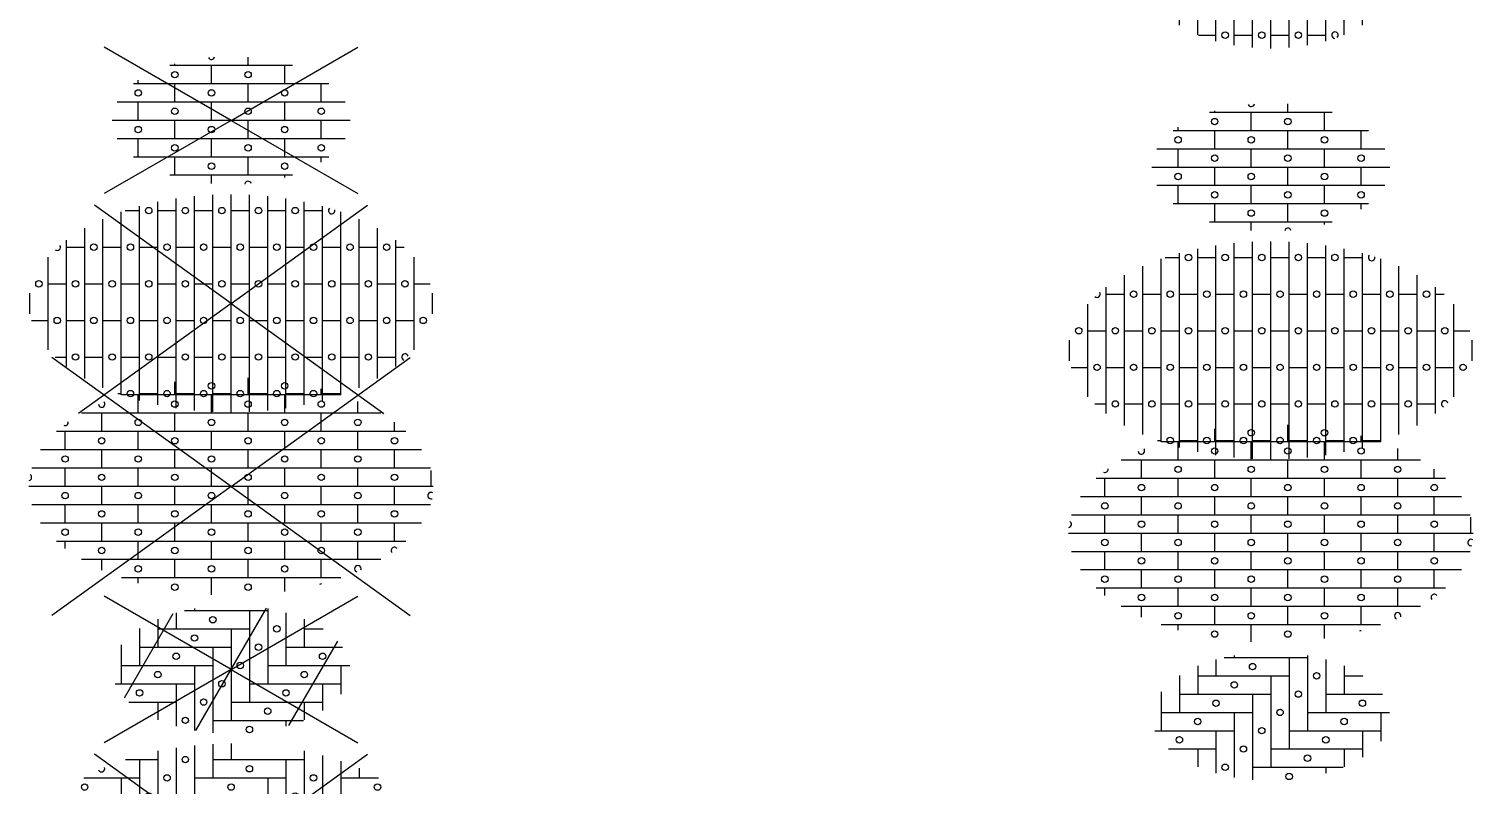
# Model space of a CAD drawing. Header units: metres. Extents: x -1099 to -1052, y 1073 to 2172.
# Drawn here: x -1092.9 to -1053.44, y 1875.43 to 1896.09 of the extents above; entities that cross this region are included whole.
import ezdxf
from ezdxf.enums import TextEntityAlignment as Align

# ---------------------------------------------------------------- set-up
doc = ezdxf.new("R2010")
doc.units = ezdxf.units.M
doc.styles.add('NLCS-ISO', font='NLCS-ISO.ttf')

# ---------------------------------------------------------------- blocks, each defined once
blk = doc.blocks.new('SVH-SBS_WAALFORMAAT_ELLEBOOG_KL-SO')
for p, q in [((-1.274, 1.61), (1, 1.61)), ((-1, 1.665), (-1, 1.61)), ((0.5, 1.61), (0.5, -0.89)), ((1, 1.665), (1, -0.39)), ((-2, 1.379), (-2, 0.61)), ((-1.5, 1.552), (-1.5, 1.11)), ((1.5, 1.552), (1.5, 0.11)), ((2, 1.379), (2, 0.61)), ((-2.5, 1.118), (-2.5, 0.11)), ((-2, 1.11), (0.5, 1.11)), ((0, 1.11), (0, -1.39)), ((2, 1.11), (2.513, 1.11)), ((2.5, 1.118), (2.5, 1.11)), ((-3, 0.673), (-3, -0.39)), ((-2.5, 0.61), (0, 0.61)), ((-0.5, 0.61), (-0.5, -1.729)), ((1.5, 0.61), (3.046, 0.61)), ((-3, 0.11), (-0.5, 0.11)), ((-1, 0.11), (-1, -1.665)), ((1, 0.11), (3.244, 0.11)), ((3, 0.11), (3, -0.673)), ((-3.168, -0.39), (-1, -0.39)), ((-1.5, -0.39), (-1.5, -1.552)), ((0.5, -0.39), (3, -0.39)), ((2.5, -0.39), (2.5, -1.118)), ((-2.798, -0.89), (-1.5, -0.89)), ((-2, -0.89), (-2, -1.379)), ((0, -0.89), (2.5, -0.89)), ((2, -0.89), (2, -1.379)), ((-0.5, -1.39), (1.974, -1.39)), ((1.5, -1.39), (1.5, -1.552))]:
    blk.add_line(p, q)
for centre in [(-0.5, 1.36), (1.25, 1.11), (-1, 0.86), (-1.5, 0.36), (0.75, 0.61), (2.5, 0.36), (0.25, 0.11), (-2, -0.14), (-0.25, -0.39), (2, -0.14), (-2.5, -0.64), (1.5, -0.64), (-0.75, -0.89), (1, -1.14), (-1.25, -1.39), (0.5, -1.64)]:
    blk.add_circle(centre, 0.0881)
at = {"style": 'NLCS-ISO'}
blk.add_attdef('FORMAAT', text='', height=1.8, dxfattribs=at).set_placement((-4.25, 0), align=Align.MIDDLE_RIGHT)
blk.add_attdef('KLEUR', text='', height=1.8, dxfattribs=at).set_placement((4.25, 0), align=Align.MIDDLE_LEFT)
at = {"style": 'NLCS-ISO', "flags": 1}
blk.add_attdef('FUNCTIE', text='', height=1.8, dxfattribs=at).set_placement((0, -2.75), align=Align.TOP_CENTER)
blk = doc.blocks.new('SVH-SBS_WAALFORMAAT_HALFST-SO')
for p, q in [((-1.536, 2.5), (-1.536, 2.858)), ((0.464, 2.5), (0.464, 2.964)), ((2.995, 2.5), (-2.995, 2.5)), ((-2.536, 2), (-2.536, 2.5)), ((-0.536, 2), (-0.536, 2.5)), ((1.464, 2), (1.464, 2.5)), ((2.464, 2.5), (2.464, 2.663)), ((4.09, 2), (-4.09, 2)), ((-3.536, 1.5), (-3.536, 2)), ((-1.536, 1.5), (-1.536, 2)), ((0.464, 1.5), (0.464, 2)), ((2.464, 1.5), (2.464, 2)), ((3.464, 2), (3.464, 2.317)), ((4.464, 1.5), (4.464, 1.753)), ((4.771, 1.5), (-4.771, 1.5)), ((-4.536, 1), (-4.536, 1.5)), ((-2.536, 1), (-2.536, 1.5)), ((-0.536, 1), (-0.536, 1.5)), ((1.464, 1), (1.464, 1.5)), ((3.464, 1), (3.464, 1.5)), ((5.204, 1), (-5.204, 1)), ((-3.536, 0.5), (-3.536, 1)), ((-1.536, 0.5), (-1.536, 1)), ((0.464, 0.5), (0.464, 1)), ((2.464, 0.5), (2.464, 1)), ((4.464, 0.5), (4.464, 1)), ((5.446, 0.5), (-5.446, 0.5)), ((-4.536, 0), (-4.536, 0.5)), ((-2.536, 0), (-2.536, 0.5)), ((-0.536, 0), (-0.536, 0.5)), ((1.464, 0), (1.464, 0.5)), ((3.464, 0), (3.464, 0.5)), ((5.464, 0), (5.464, 0.439)), ((5.525, 0), (-5.525, 0)), ((-3.536, -0.5), (-3.536, 0)), ((-1.536, -0.5), (-1.536, 0)), ((0.464, -0.5), (0.464, 0)), ((2.464, -0.5), (2.464, 0)), ((4.464, -0.5), (4.464, 0)), ((5.446, -0.5), (-5.446, -0.5)), ((-4.536, -1), (-4.536, -0.5)), ((-2.536, -1), (-2.536, -0.5)), ((-0.536, -1), (-0.536, -0.5)), ((1.464, -1), (1.464, -0.5)), ((3.464, -1), (3.464, -0.5)), ((5.204, -1), (-5.204, -1)), ((-3.536, -1.5), (-3.536, -1)), ((-1.536, -1.5), (-1.536, -1)), ((0.464, -1.5), (0.464, -1)), ((2.464, -1.5), (2.464, -1)), ((4.464, -1.5), (4.464, -1)), ((4.771, -1.5), (-4.771, -1.5)), ((-4.536, -1.699), (-4.536, -1.5)), ((-2.536, -2), (-2.536, -1.5)), ((-0.536, -2), (-0.536, -1.5)), ((1.464, -2), (1.464, -1.5)), ((3.464, -2), (3.464, -1.5)), ((4.09, -2), (-4.09, -2)), ((-3.536, -2.286), (-3.536, -2)), ((-1.536, -2.5), (-1.536, -2)), ((0.464, -2.5), (0.464, -2)), ((2.464, -2.5), (2.464, -2)), ((2.995, -2.5), (-2.995, -2.5)), ((-2.536, -2.643), (-2.536, -2.5)), ((-0.536, -2.961), (-0.536, -2.5)), ((1.464, -2.869), (1.464, -2.5))]:
    blk.add_line(p, q)
for centre in [(-0.536, 2.75), (1.464, 2.75), (-1.536, 2.25), (0.464, 2.25), (2.464, 2.25), (-2.536, 1.75), (-0.536, 1.75), (1.464, 1.75), (3.464, 1.75), (-3.536, 1.25), (-1.536, 1.25), (0.464, 1.25), (2.464, 1.25), (4.464, 1.25), (-4.536, 0.75), (-2.536, 0.75), (-0.536, 0.75), (1.464, 0.75), (3.464, 0.75), (-3.536, 0.25), (-1.536, 0.25), (0.464, 0.25), (2.464, 0.25), (4.464, 0.25), (-4.536, -0.25), (-2.536, -0.25), (-0.536, -0.25), (1.464, -0.25), (3.464, -0.25), (-3.536, -0.75), (-1.536, -0.75), (0.464, -0.75), (2.464, -0.75), (4.464, -0.75), (-4.536, -1.25), (-2.536, -1.25), (-0.536, -1.25), (1.464, -1.25), (3.464, -1.25), (-3.536, -1.75), (-1.536, -1.75), (0.464, -1.75), (2.464, -1.75), (-2.536, -2.25), (-0.536, -2.25), (1.464, -2.25), (-1.536, -2.75), (0.464, -2.75)]:
    blk.add_circle(centre, 0.0881)
for centre, start, end in [((-3.536, 2.25), 182.7309, 45.8574), ((-4.536, 1.75), 245.251, 9.3354), ((-5.536, 0.25), 282.4071, 60.1248), ((5.464, -0.25), 54.9153, 286.8447), ((4.464, -1.75), 35.7324, 217.2257), ((3.464, -2.25), 339.4154, 247.953), ((2.464, -2.75), 88.2347, 121.4956)]:
    blk.add_arc(centre, 0.0881, start, end)
at = {"style": 'NLCS-ISO'}
blk.add_attdef('FORMAAT', text='', height=1.8, dxfattribs=at).set_placement((-6.525, 0), align=Align.MIDDLE_RIGHT)
blk.add_attdef('KLEUR', text='', height=1.8, dxfattribs=at).set_placement((6.525, 0), align=Align.MIDDLE_LEFT)
at = {"style": 'NLCS-ISO', "flags": 1}
blk.add_attdef('FUNCTIE', text='', height=1.8, dxfattribs=at).set_placement((0, -3.975), align=Align.TOP_CENTER)
blk = doc.blocks.new('SVH-SBS_WAALFORMAAT_HALFST_01-SO')
for p, q in [((-2, -2.773), (-2, 2.773)), ((-1.5, -2.863), (-1.5, 2.863)), ((-1, -2.926), (-1, 2.926)), ((-0.5, -2.963), (-0.5, 2.963)), ((0, -2.975), (0, 2.975)), ((0.5, -2.963), (0.5, 2.963)), ((1, -2.926), (1, 2.926)), ((1.5, -2.863), (1.5, 2.863)), ((2, -2.773), (2, 2.773)), ((-3, -2.498), (-3, 2.498)), ((-2.89, 2.536), (-2.5, 2.536)), ((-2.5, -2.653), (-2.5, 2.653)), ((-2, 2.536), (-1.5, 2.536)), ((-1, 2.536), (-0.5, 2.536)), ((0, 2.536), (0.5, 2.536)), ((1, 2.536), (1.5, 2.536)), ((2, 2.536), (2.5, 2.536)), ((2.5, -2.653), (2.5, 2.653)), ((3, -2.498), (3, 2.498)), ((-4, -2.052), (-4, 2.052)), ((-3.5, -2.302), (-3.5, 2.302)), ((3.5, -2.302), (3.5, 2.302)), ((4, -2.052), (4, 2.052)), ((-4.5, -1.726), (-4.5, 1.726)), ((4.5, -1.726), (4.5, 1.726)), ((-5, -1.266), (-5, 1.266)), ((-4.5, 1.536), (-4, 1.536)), ((-3.5, 1.536), (-3, 1.536)), ((-2.5, 1.536), (-2, 1.536)), ((-1.5, 1.536), (-1, 1.536)), ((-0.5, 1.536), (0, 1.536)), ((0.5, 1.536), (1, 1.536)), ((1.5, 1.536), (2, 1.536)), ((2.5, 1.536), (3, 1.536)), ((3.5, 1.536), (4, 1.536)), ((4.5, 1.536), (4.732, 1.536)), ((5, -1.266), (5, 1.266)), ((-5, 0.536), (-4.5, 0.536)), ((-4, 0.536), (-3.5, 0.536)), ((-3, 0.536), (-2.5, 0.536)), ((-2, 0.536), (-1.5, 0.536)), ((-1, 0.536), (-0.5, 0.536)), ((0, 0.536), (0.5, 0.536)), ((1, 0.536), (1.5, 0.536)), ((2, 0.536), (2.5, 0.536)), ((3, 0.536), (3.5, 0.536)), ((4, 0.536), (4.5, 0.536)), ((5, 0.536), (5.435, 0.536)), ((-5.5, -0.283), (-5.5, 0.283)), ((5.5, -0.283), (5.5, 0.283)), ((-5.457, -0.464), (-5, -0.464)), ((-4.5, -0.464), (-4, -0.464)), ((-3.5, -0.464), (-3, -0.464)), ((-2.5, -0.464), (-2, -0.464)), ((-1.5, -0.464), (-1, -0.464)), ((-0.5, -0.464), (0, -0.464)), ((0.5, -0.464), (1, -0.464)), ((1.5, -0.464), (2, -0.464)), ((2.5, -0.464), (3, -0.464)), ((3.5, -0.464), (4, -0.464)), ((4.5, -0.464), (5, -0.464)), ((-4.809, -1.464), (-4.5, -1.464)), ((-4, -1.464), (-3.5, -1.464)), ((-3, -1.464), (-2.5, -1.464)), ((-2, -1.464), (-1.5, -1.464)), ((-1, -1.464), (-0.5, -1.464)), ((0, -1.464), (0.5, -1.464)), ((1, -1.464), (1.5, -1.464)), ((2, -1.464), (2.5, -1.464)), ((3, -1.464), (3.5, -1.464)), ((4, -1.464), (4.5, -1.464)), ((-3.095, -2.464), (-3, -2.464)), ((-2.5, -2.464), (-2, -2.464)), ((-1.5, -2.464), (-1, -2.464)), ((-0.5, -2.464), (0, -2.464)), ((0.5, -2.464), (1, -2.464)), ((1.5, -2.464), (2, -2.464)), ((2.5, -2.464), (3, -2.464))]:
    blk.add_line(p, q)
for centre in [(-2.25, 2.536), (-1.25, 2.536), (-0.25, 2.536), (0.75, 2.536), (1.75, 2.536), (-3.75, 1.536), (-2.75, 1.536), (-1.75, 1.536), (-0.75, 1.536), (0.25, 1.536), (1.25, 1.536), (2.25, 1.536), (3.25, 1.536), (4.25, 1.536), (-5.25, 0.536), (-4.25, 0.536), (-3.25, 0.536), (-2.25, 0.536), (-1.25, 0.536), (-0.25, 0.536), (0.75, 0.536), (1.75, 0.536), (2.75, 0.536), (3.75, 0.536), (4.75, 0.536), (-4.75, -0.464), (-3.75, -0.464), (-2.75, -0.464), (-1.75, -0.464), (-0.75, -0.464), (0.25, -0.464), (1.25, -0.464), (2.25, -0.464), (3.25, -0.464), (4.25, -0.464), (5.25, -0.464), (-4.25, -1.464), (-3.25, -1.464), (-2.25, -1.464), (-1.25, -1.464), (-0.25, -1.464), (0.75, -1.464), (1.75, -1.464), (2.75, -1.464), (3.75, -1.464), (-2.75, -2.464), (-1.75, -2.464), (-0.75, -2.464), (0.25, -2.464), (1.25, -2.464), (2.25, -2.464)]:
    blk.add_circle(centre, 0.0881)
for centre, start, end in [((2.75, 2.536), 133.9983, 11.4564), ((-4.75, 1.536), 230.5245, 33.5088), ((4.75, -1.464), 16.1232, 249.5603)]:
    blk.add_arc(centre, 0.0881, start, end)
at = {"style": 'NLCS-ISO'}
blk.add_attdef('FORMAAT', text='', height=1.8, dxfattribs=at).set_placement((-6.525, 0), align=Align.MIDDLE_RIGHT)
blk.add_attdef('KLEUR', text='', height=1.8, dxfattribs=at).set_placement((6.525, 0), align=Align.MIDDLE_LEFT)
at = {"style": 'NLCS-ISO', "flags": 1}
blk.add_attdef('FUNCTIE', text='', height=1.8, dxfattribs=at).set_placement((0, -3.975), align=Align.TOP_CENTER)
blk = doc.blocks.new('SVH-SBS_WAALFORMAAT_HALFST_KL-SO')
for p, q in [((0.464, 1.5), (0.464, 1.732)), ((1.674, 1.5), (-1.674, 1.5)), ((-1.536, 1.5), (-1.536, 1.542)), ((-0.536, 1), (-0.536, 1.5)), ((1.464, 1), (1.464, 1.5)), ((2.667, 1), (-2.667, 1)), ((-2.536, 1), (-2.536, 1.095)), ((-1.536, 0.5), (-1.536, 1)), ((0.464, 0.5), (0.464, 1)), ((2.464, 0.5), (2.464, 1)), ((3.115, 0.5), (-3.115, 0.5)), ((-2.536, 0), (-2.536, 0.5)), ((-0.536, 0), (-0.536, 0.5)), ((1.464, 0), (1.464, 0.5)), ((3.25, 0), (-3.25, 0)), ((-1.536, -0.5), (-1.536, 0)), ((0.464, -0.5), (0.464, 0)), ((2.464, -0.5), (2.464, 0)), ((3.115, -0.5), (-3.115, -0.5)), ((-2.536, -1), (-2.536, -0.5)), ((-0.536, -1), (-0.536, -0.5)), ((1.464, -1), (1.464, -0.5)), ((2.667, -1), (-2.667, -1)), ((-1.536, -1.5), (-1.536, -1)), ((0.464, -1.5), (0.464, -1)), ((2.464, -1.141), (2.464, -1)), ((1.674, -1.5), (-1.674, -1.5)), ((-0.536, -1.726), (-0.536, -1.5)), ((1.464, -1.562), (1.464, -1.5))]:
    blk.add_line(p, q)
for centre in [(-1.536, 1.25), (0.464, 1.25), (-2.536, 0.75), (-0.536, 0.75), (1.464, 0.75), (-1.536, 0.25), (0.464, 0.25), (2.464, 0.25), (-2.536, -0.25), (-0.536, -0.25), (1.464, -0.25), (-1.536, -0.75), (0.464, -0.75), (2.464, -0.75), (-0.536, -1.25), (1.464, -1.25)]:
    blk.add_circle(centre, 0.0881)
for centre, start, end in [((-0.536, 1.75), 201.2196, 349.022), ((0.464, -1.75), 16.5757, 172.2912)]:
    blk.add_arc(centre, 0.0881, start, end)
at = {"style": 'NLCS-ISO'}
blk.add_attdef('FORMAAT', text='', height=1.8, dxfattribs=at).set_placement((-4.25, 0), align=Align.MIDDLE_RIGHT)
blk.add_attdef('KLEUR', text='', height=1.8, dxfattribs=at).set_placement((4.25, 0), align=Align.MIDDLE_LEFT)
at = {"style": 'NLCS-ISO', "flags": 1}
blk.add_attdef('FUNCTIE', text='', height=1.8, dxfattribs=at).set_placement((0, -2.75), align=Align.TOP_CENTER)
blk = doc.blocks.new('SVH-SBS_WAALFORMAAT_HALFST_KL_01-SO')
for p, q in [((-1.274, 1.61), (-1, 1.61)), ((-1, -1.665), (-1, 1.665)), ((-0.5, -1.729), (-0.5, 1.729)), ((-0.5, 1.61), (0, 1.61)), ((0, -1.75), (0, 1.75)), ((0.5, -1.729), (0.5, 1.729)), ((0.5, 1.61), (1, 1.61)), ((1, -1.665), (1, 1.665)), ((-2, -1.379), (-2, 1.379)), ((-1.5, -1.552), (-1.5, 1.552)), ((1.5, -1.552), (1.5, 1.552)), ((2, -1.379), (2, 1.379)), ((-2.5, -1.118), (-2.5, 1.118)), ((2.5, -1.118), (2.5, 1.118)), ((-3, -0.673), (-3, 0.673)), ((-3, 0.61), (-2.5, 0.61)), ((-2, 0.61), (-1.5, 0.61)), ((-1, 0.61), (-0.5, 0.61)), ((0, 0.61), (0.5, 0.61)), ((1, 0.61), (1.5, 0.61)), ((2, 0.61), (2.5, 0.61)), ((3, -0.673), (3, 0.673)), ((3, 0.61), (3.046, 0.61)), ((-3.168, -0.39), (-3, -0.39)), ((-2.5, -0.39), (-2, -0.39)), ((-1.5, -0.39), (-1, -0.39)), ((-0.5, -0.39), (0, -0.39)), ((0.5, -0.39), (1, -0.39)), ((1.5, -0.39), (2, -0.39)), ((2.5, -0.39), (3, -0.39)), ((-1.974, -1.39), (-1.5, -1.39)), ((-1, -1.39), (-0.5, -1.39)), ((0, -1.39), (0.5, -1.39)), ((1, -1.39), (1.5, -1.39))]:
    blk.add_line(p, q)
for centre in [(-0.75, 1.61), (0.25, 1.61), (-2.25, 0.61), (-1.25, 0.61), (-0.25, 0.61), (0.75, 0.61), (1.75, 0.61), (2.75, 0.61), (-2.75, -0.39), (-1.75, -0.39), (-0.75, -0.39), (0.25, -0.39), (1.25, -0.39), (2.25, -0.39), (-1.25, -1.39), (-0.25, -1.39), (0.75, -1.39)]:
    blk.add_circle(centre, 0.0881)
for centre, start, end in [((1.25, 1.61), 164.3767, 350.2977), ((1.75, -1.39), 314.6023, 264.1323)]:
    blk.add_arc(centre, 0.0881, start, end)
at = {"style": 'NLCS-ISO'}
blk.add_attdef('FORMAAT', text='', height=1.8, dxfattribs=at).set_placement((-4.25, 0), align=Align.MIDDLE_RIGHT)
blk.add_attdef('KLEUR', text='', height=1.8, dxfattribs=at).set_placement((4.25, 0), align=Align.MIDDLE_LEFT)
at = {"style": 'NLCS-ISO', "flags": 1}
blk.add_attdef('FUNCTIE', text='', height=1.8, dxfattribs=at).set_placement((0, -2.75), align=Align.TOP_CENTER)
blk = doc.blocks.new('V-SVH-SBS_WAALFORMAAT_ELLEBOOG-SO')
for p, q in [((-2, 2.773), (-2, 0.538)), ((-1.5, 2.863), (-1.5, 1.038)), ((-1, 2.926), (-1, 1.538)), ((-0.5, 2.963), (-0.5, 2.038)), ((0, 2.975), (0, 2.538)), ((2, 2.773), (2, 0.538)), ((0, 0), (-3.728, 2.684)), ((-2.881, 2.538), (-2, 2.538)), ((-2.5, 2.538), (-2.5, 0.038)), ((-0.5, 2.538), (2, 2.538)), ((0, 0), (3.728, 2.684)), ((1.5, 2.538), (1.5, 0.038)), ((2.5, 2.653), (2.5, 1.038)), ((3, 2.498), (3, 1.538)), ((-4.024, 2.038), (-2.5, 2.038)), ((-3, 2.038), (-3, -0.462)), ((-1, 2.038), (1.5, 2.038)), ((1, 2.038), (1, -0.462)), ((3, 2.038), (4.024, 2.038)), ((3.5, 2.302), (3.5, 2.038)), ((-4.729, 1.538), (-3, 1.538)), ((-3.5, 1.538), (-3.5, -0.962)), ((-1.5, 1.538), (1, 1.538)), ((0.5, 1.538), (0.5, -0.962)), ((2.5, 1.538), (4.729, 1.538)), ((4.5, 1.538), (4.5, -0.962)), ((5, 1.266), (5, -0.462)), ((-5.177, 1.038), (-3.5, 1.038)), ((-4, 1.038), (-4, -1.462)), ((-2, 1.038), (0.5, 1.038)), ((0, 1.038), (0, -1.462)), ((2, 1.038), (4.5, 1.038)), ((4, 1.038), (4, -1.462)), ((-5.434, 0.538), (-4, 0.538)), ((-4.5, 0.538), (-4.5, -1.726)), ((-2.5, 0.538), (0, 0.538)), ((-0.5, 0.538), (-0.5, -1.962)), ((1.5, 0.538), (4, 0.538)), ((3.5, 0.538), (3.5, -1.962)), ((-5.525, 0.038), (-4.5, 0.038)), ((-5, 0.038), (-5, -1.266)), ((0, 0), (-4.172, -3.003)), ((-3, 0.038), (-0.5, 0.038)), ((-1, 0.038), (-1, -2.462)), ((1, 0.038), (3.5, 0.038)), ((3, 0.038), (3, -2.462)), ((5, 0.038), (5.525, 0.038)), ((5.5, 0.283), (5.5, 0.038)), ((0, 0), (4.172, -3.003)), ((-5.458, -0.462), (-5, -0.462)), ((-3.5, -0.462), (-1, -0.462)), ((-1.5, -0.462), (-1.5, -2.863)), ((0.5, -0.462), (3, -0.462)), ((2.5, -0.462), (2.5, -2.653)), ((4.5, -0.462), (5.458, -0.462)), ((-4, -0.962), (-1.5, -0.962)), ((-2, -0.962), (-2, -2.773)), ((0, -0.962), (2.5, -0.962)), ((2, -0.962), (2, -2.773)), ((4, -0.962), (5.228, -0.962)), ((-4.5, -1.462), (-2, -1.462)), ((-2.5, -1.462), (-2.5, -2.653)), ((-0.5, -1.462), (2, -1.462)), ((1.5, -1.462), (1.5, -2.863)), ((3.5, -1.462), (4.812, -1.462)), ((-4.154, -1.962), (-2.5, -1.962)), ((-3, -1.962), (-3, -2.498)), ((-1, -1.962), (1.5, -1.962)), ((1, -1.962), (1, -2.926)), ((3, -1.962), (4.154, -1.962)), ((-3.103, -2.462), (-3, -2.462)), ((-1.5, -2.462), (1, -2.462)), ((0.5, -2.462), (0.5, -2.963)), ((2.5, -2.462), (3.103, -2.462)), ((-0.525, -2.962), (0.5, -2.962)), ((0, -2.962), (0, -2.975))]:
    blk.add_line(p, q)
for centre in [(-1.25, 2.538), (0.5, 2.288), (-1.75, 2.038), (2.25, 2.038), (-4, 1.788), (-2.25, 1.538), (0, 1.788), (1.75, 1.538), (4, 1.788), (-4.5, 1.288), (-0.5, 1.288), (3.5, 1.288), (-5, 0.788), (-2.75, 1.038), (-1, 0.788), (1.25, 1.038), (3, 0.788), (-3.25, 0.538), (0.75, 0.538), (4.75, 0.538), (-3.75, 0.038), (-1.5, 0.288), (0.25, 0.038), (2.5, 0.288), (4.25, 0.038), (-4.25, -0.462), (-2, -0.212), (-0.25, -0.462), (2, -0.212), (3.75, -0.462), (-2.5, -0.712), (1.5, -0.712), (-4.75, -0.962), (-3, -1.212), (-0.75, -0.962), (1, -1.212), (3.25, -0.962), (-1.25, -1.462), (2.75, -1.462), (-3.5, -1.712), (-1.75, -1.962), (0.5, -1.712), (2.25, -1.962), (0, -2.212), (-2.25, -2.462), (-0.5, -2.712), (1.75, -2.462)]:
    blk.add_circle(centre, 0.0881)
for centre, start, end in [((-3.541, 2.288), 207.4927, 20.897), ((-5.5, 0.288), 261.9425, 77.5818)]:
    blk.add_arc(centre, 0.0881, start, end)
at = {"style": 'NLCS-ISO'}
blk.add_attdef('FORMAAT', text='', height=1.8, dxfattribs=at).set_placement((-6.525, 0), align=Align.MIDDLE_RIGHT)
blk.add_attdef('KLEUR', text='', height=1.8, dxfattribs=at).set_placement((6.525, 0), align=Align.MIDDLE_LEFT)
at = {"style": 'NLCS-ISO', "flags": 1}
blk.add_attdef('FUNCTIE', text='', height=1.8, dxfattribs=at).set_placement((0, -3.975), align=Align.TOP_CENTER)
blk = doc.blocks.new('V-SVH-SBS_WAALFORMAAT_ELLEBOOG_KL-SO')
for p, q in [((0, 0), (-3.464, 2)), ((0, 0), (3.464, 2)), ((-1.274, 1.61), (1, 1.61)), ((-1, 1.665), (-1, 1.61)), ((-0.965, -1.671), (0.965, 1.671)), ((0.5, 1.61), (0.5, -0.89)), ((1, 1.665), (1, -0.39)), ((-2.912, -0.777), (-1.581, 1.529)), ((-2, 1.379), (-2, 0.61)), ((-1.5, 1.552), (-1.5, 1.11)), ((1.5, 1.552), (1.5, 0.11)), ((2, 1.379), (2, 0.61)), ((-2.5, 1.118), (-2.5, 0.11)), ((-2, 1.11), (0.5, 1.11)), ((0, 1.11), (0, -1.39)), ((2, 1.11), (2.513, 1.11)), ((2.5, 1.118), (2.5, 1.11)), ((-3, 0.673), (-3, -0.39)), ((-2.5, 0.61), (0, 0.61)), ((-0.5, 0.61), (-0.5, -1.729)), ((1.5, 0.61), (3.046, 0.61)), ((1.581, -1.529), (2.912, 0.777)), ((0, 0), (-3.464, -2)), ((-3, 0.11), (-0.5, 0.11)), ((-1, 0.11), (-1, -1.665)), ((0, 0), (3.464, -2)), ((1, 0.11), (3.244, 0.11)), ((3, 0.11), (3, -0.673)), ((-3.168, -0.39), (-1, -0.39)), ((-1.5, -0.39), (-1.5, -1.552)), ((0.5, -0.39), (3, -0.39)), ((2.5, -0.39), (2.5, -1.118)), ((-2.798, -0.89), (-1.5, -0.89)), ((-2, -0.89), (-2, -1.379)), ((0, -0.89), (2.5, -0.89)), ((2, -0.89), (2, -1.379)), ((-0.5, -1.39), (1.974, -1.39)), ((1.5, -1.39), (1.5, -1.552))]:
    blk.add_line(p, q)
for centre in [(-0.5, 1.36), (1.25, 1.11), (-1, 0.86), (-1.5, 0.36), (0.75, 0.61), (2.5, 0.36), (0.25, 0.11), (-2, -0.14), (-0.25, -0.39), (2, -0.14), (-2.5, -0.64), (1.5, -0.64), (-0.75, -0.89), (1, -1.14), (-1.25, -1.39), (0.5, -1.64)]:
    blk.add_circle(centre, 0.0881)
at = {"style": 'NLCS-ISO'}
blk.add_attdef('FORMAAT', text='', height=1.8, dxfattribs=at).set_placement((-4.25, 0), align=Align.MIDDLE_RIGHT)
blk.add_attdef('KLEUR', text='', height=1.8, dxfattribs=at).set_placement((4.25, 0), align=Align.MIDDLE_LEFT)
at = {"style": 'NLCS-ISO', "flags": 1}
blk.add_attdef('FUNCTIE', text='', height=1.8, dxfattribs=at).set_placement((0, -2.75), align=Align.TOP_CENTER)
blk = doc.blocks.new('V-SVH-SBS_WAALFORMAAT_HALFST-SO')
for p, q in [((0, 0), (-4.895, 3.524)), ((0, 0), (4.895, 3.524)), ((-1.536, 2.5), (-1.536, 2.858)), ((0.464, 2.5), (0.464, 2.964)), ((2.995, 2.5), (-2.995, 2.5)), ((-2.536, 2), (-2.536, 2.5)), ((-0.536, 2), (-0.536, 2.5)), ((1.464, 2), (1.464, 2.5)), ((2.464, 2.5), (2.464, 2.663)), ((4.09, 2), (-4.09, 2)), ((-3.536, 1.5), (-3.536, 2)), ((-1.536, 1.5), (-1.536, 2)), ((0.464, 1.5), (0.464, 2)), ((2.464, 1.5), (2.464, 2)), ((3.464, 2), (3.464, 2.317)), ((4.464, 1.5), (4.464, 1.753)), ((4.771, 1.5), (-4.771, 1.5)), ((-4.536, 1), (-4.536, 1.5)), ((-2.536, 1), (-2.536, 1.5)), ((-0.536, 1), (-0.536, 1.5)), ((1.464, 1), (1.464, 1.5)), ((3.464, 1), (3.464, 1.5)), ((5.204, 1), (-5.204, 1)), ((-3.536, 0.5), (-3.536, 1)), ((-1.536, 0.5), (-1.536, 1)), ((0.464, 0.5), (0.464, 1)), ((2.464, 0.5), (2.464, 1)), ((4.464, 0.5), (4.464, 1)), ((5.446, 0.5), (-5.446, 0.5)), ((-4.536, 0), (-4.536, 0.5)), ((-2.536, 0), (-2.536, 0.5)), ((-0.536, 0), (-0.536, 0.5)), ((1.464, 0), (1.464, 0.5)), ((3.464, 0), (3.464, 0.5)), ((5.464, 0), (5.464, 0.439)), ((5.525, 0), (-5.525, 0)), ((0, 0), (-4.895, -3.524)), ((-3.536, -0.5), (-3.536, 0)), ((-1.536, -0.5), (-1.536, 0)), ((0, 0), (4.895, -3.524)), ((0.464, -0.5), (0.464, 0)), ((2.464, -0.5), (2.464, 0)), ((4.464, -0.5), (4.464, 0)), ((5.446, -0.5), (-5.446, -0.5)), ((-4.536, -1), (-4.536, -0.5)), ((-2.536, -1), (-2.536, -0.5)), ((-0.536, -1), (-0.536, -0.5)), ((1.464, -1), (1.464, -0.5)), ((3.464, -1), (3.464, -0.5)), ((5.204, -1), (-5.204, -1)), ((-3.536, -1.5), (-3.536, -1)), ((-1.536, -1.5), (-1.536, -1)), ((0.464, -1.5), (0.464, -1)), ((2.464, -1.5), (2.464, -1)), ((4.464, -1.5), (4.464, -1)), ((4.771, -1.5), (-4.771, -1.5)), ((-4.536, -1.699), (-4.536, -1.5)), ((-2.536, -2), (-2.536, -1.5)), ((-0.536, -2), (-0.536, -1.5)), ((1.464, -2), (1.464, -1.5)), ((3.464, -2), (3.464, -1.5)), ((4.09, -2), (-4.09, -2)), ((-3.536, -2.286), (-3.536, -2)), ((-1.536, -2.5), (-1.536, -2)), ((0.464, -2.5), (0.464, -2)), ((2.464, -2.5), (2.464, -2)), ((2.995, -2.5), (-2.995, -2.5)), ((-2.536, -2.643), (-2.536, -2.5)), ((-0.536, -2.961), (-0.536, -2.5)), ((1.464, -2.869), (1.464, -2.5))]:
    blk.add_line(p, q)
for centre in [(-0.536, 2.75), (1.464, 2.75), (-1.536, 2.25), (0.464, 2.25), (2.464, 2.25), (-2.536, 1.75), (-0.536, 1.75), (1.464, 1.75), (3.464, 1.75), (-3.536, 1.25), (-1.536, 1.25), (0.464, 1.25), (2.464, 1.25), (4.464, 1.25), (-4.536, 0.75), (-2.536, 0.75), (-0.536, 0.75), (1.464, 0.75), (3.464, 0.75), (-3.536, 0.25), (-1.536, 0.25), (0.464, 0.25), (2.464, 0.25), (4.464, 0.25), (-4.536, -0.25), (-2.536, -0.25), (-0.536, -0.25), (1.464, -0.25), (3.464, -0.25), (-3.536, -0.75), (-1.536, -0.75), (0.464, -0.75), (2.464, -0.75), (4.464, -0.75), (-4.536, -1.25), (-2.536, -1.25), (-0.536, -1.25), (1.464, -1.25), (3.464, -1.25), (-3.536, -1.75), (-1.536, -1.75), (0.464, -1.75), (2.464, -1.75), (-2.536, -2.25), (-0.536, -2.25), (1.464, -2.25), (-1.536, -2.75), (0.464, -2.75)]:
    blk.add_circle(centre, 0.0881)
for centre, start, end in [((-3.536, 2.25), 182.7309, 45.8574), ((-4.536, 1.75), 245.251, 9.3354), ((-5.536, 0.25), 282.4071, 60.1248), ((5.464, -0.25), 54.9153, 286.8447), ((4.464, -1.75), 35.7324, 217.2257), ((3.464, -2.25), 339.4154, 247.953), ((2.464, -2.75), 88.2347, 121.4956)]:
    blk.add_arc(centre, 0.0881, start, end)
at = {"style": 'NLCS-ISO'}
blk.add_attdef('FORMAAT', text='', height=1.8, dxfattribs=at).set_placement((-6.525, 0), align=Align.MIDDLE_RIGHT)
blk.add_attdef('KLEUR', text='', height=1.8, dxfattribs=at).set_placement((6.525, 0), align=Align.MIDDLE_LEFT)
at = {"style": 'NLCS-ISO', "flags": 1}
blk.add_attdef('FUNCTIE', text='', height=1.8, dxfattribs=at).set_placement((0, -3.975), align=Align.TOP_CENTER)
blk = doc.blocks.new('V-SVH-SBS_WAALFORMAAT_HALFST_01-SO')
for p, q in [((-2, -2.773), (-2, 2.773)), ((-1.5, -2.863), (-1.5, 2.863)), ((-1, -2.926), (-1, 2.926)), ((-0.5, -2.963), (-0.5, 2.963)), ((0, -2.975), (0, 2.975)), ((0.5, -2.963), (0.5, 2.963)), ((1, -2.926), (1, 2.926)), ((1.5, -2.863), (1.5, 2.863)), ((2, -2.773), (2, 2.773)), ((0, 0), (-3.728, 2.684)), ((-3, -2.498), (-3, 2.498)), ((-2.89, 2.536), (-2.5, 2.536)), ((-2.5, -2.653), (-2.5, 2.653)), ((-2, 2.536), (-1.5, 2.536)), ((-1, 2.536), (-0.5, 2.536)), ((0, 0), (3.728, 2.684)), ((0, 2.536), (0.5, 2.536)), ((1, 2.536), (1.5, 2.536)), ((2, 2.536), (2.5, 2.536)), ((2.5, -2.653), (2.5, 2.653)), ((3, -2.498), (3, 2.498)), ((-4, -2.052), (-4, 2.052)), ((-3.5, -2.302), (-3.5, 2.302)), ((3.5, -2.302), (3.5, 2.302)), ((4, -2.052), (4, 2.052)), ((-4.5, -1.726), (-4.5, 1.726)), ((4.5, -1.726), (4.5, 1.726)), ((-5, -1.266), (-5, 1.266)), ((-4.5, 1.536), (-4, 1.536)), ((-3.5, 1.536), (-3, 1.536)), ((-2.5, 1.536), (-2, 1.536)), ((-1.5, 1.536), (-1, 1.536)), ((-0.5, 1.536), (0, 1.536)), ((0.5, 1.536), (1, 1.536)), ((1.5, 1.536), (2, 1.536)), ((2.5, 1.536), (3, 1.536)), ((3.5, 1.536), (4, 1.536)), ((4.5, 1.536), (4.732, 1.536)), ((5, -1.266), (5, 1.266)), ((-5, 0.536), (-4.5, 0.536)), ((-4, 0.536), (-3.5, 0.536)), ((-3, 0.536), (-2.5, 0.536)), ((-2, 0.536), (-1.5, 0.536)), ((-1, 0.536), (-0.5, 0.536)), ((0, 0.536), (0.5, 0.536)), ((1, 0.536), (1.5, 0.536)), ((2, 0.536), (2.5, 0.536)), ((3, 0.536), (3.5, 0.536)), ((4, 0.536), (4.5, 0.536)), ((5, 0.536), (5.435, 0.536)), ((-5.5, -0.283), (-5.5, 0.283)), ((0, 0), (-4.172, -3.003)), ((5.5, -0.283), (5.5, 0.283)), ((0, 0), (4.172, -3.003)), ((-5.457, -0.464), (-5, -0.464)), ((-4.5, -0.464), (-4, -0.464)), ((-3.5, -0.464), (-3, -0.464)), ((-2.5, -0.464), (-2, -0.464)), ((-1.5, -0.464), (-1, -0.464)), ((-0.5, -0.464), (0, -0.464)), ((0.5, -0.464), (1, -0.464)), ((1.5, -0.464), (2, -0.464)), ((2.5, -0.464), (3, -0.464)), ((3.5, -0.464), (4, -0.464)), ((4.5, -0.464), (5, -0.464)), ((-4.809, -1.464), (-4.5, -1.464)), ((-4, -1.464), (-3.5, -1.464)), ((-3, -1.464), (-2.5, -1.464)), ((-2, -1.464), (-1.5, -1.464)), ((-1, -1.464), (-0.5, -1.464)), ((0, -1.464), (0.5, -1.464)), ((1, -1.464), (1.5, -1.464)), ((2, -1.464), (2.5, -1.464)), ((3, -1.464), (3.5, -1.464)), ((4, -1.464), (4.5, -1.464)), ((-3.095, -2.464), (-3, -2.464)), ((-2.5, -2.464), (-2, -2.464)), ((-1.5, -2.464), (-1, -2.464)), ((-0.5, -2.464), (0, -2.464)), ((0.5, -2.464), (1, -2.464)), ((1.5, -2.464), (2, -2.464)), ((2.5, -2.464), (3, -2.464))]:
    blk.add_line(p, q)
for centre in [(-2.25, 2.536), (-1.25, 2.536), (-0.25, 2.536), (0.75, 2.536), (1.75, 2.536), (-3.75, 1.536), (-2.75, 1.536), (-1.75, 1.536), (-0.75, 1.536), (0.25, 1.536), (1.25, 1.536), (2.25, 1.536), (3.25, 1.536), (4.25, 1.536), (-5.25, 0.536), (-4.25, 0.536), (-3.25, 0.536), (-2.25, 0.536), (-1.25, 0.536), (-0.25, 0.536), (0.75, 0.536), (1.75, 0.536), (2.75, 0.536), (3.75, 0.536), (4.75, 0.536), (-4.75, -0.464), (-3.75, -0.464), (-2.75, -0.464), (-1.75, -0.464), (-0.75, -0.464), (0.25, -0.464), (1.25, -0.464), (2.25, -0.464), (3.25, -0.464), (4.25, -0.464), (5.25, -0.464), (-4.25, -1.464), (-3.25, -1.464), (-2.25, -1.464), (-1.25, -1.464), (-0.25, -1.464), (0.75, -1.464), (1.75, -1.464), (2.75, -1.464), (3.75, -1.464), (-2.75, -2.464), (-1.75, -2.464), (-0.75, -2.464), (0.25, -2.464), (1.25, -2.464), (2.25, -2.464)]:
    blk.add_circle(centre, 0.0881)
for centre, start, end in [((2.75, 2.536), 133.9983, 11.4564), ((-4.75, 1.536), 230.5245, 33.5088), ((4.75, -1.464), 16.1232, 249.5603)]:
    blk.add_arc(centre, 0.0881, start, end)
at = {"style": 'NLCS-ISO'}
blk.add_attdef('FORMAAT', text='', height=1.8, dxfattribs=at).set_placement((-6.525, 0), align=Align.MIDDLE_RIGHT)
blk.add_attdef('KLEUR', text='', height=1.8, dxfattribs=at).set_placement((6.525, 0), align=Align.MIDDLE_LEFT)
at = {"style": 'NLCS-ISO', "flags": 1}
blk.add_attdef('FUNCTIE', text='', height=1.8, dxfattribs=at).set_placement((0, -3.975), align=Align.TOP_CENTER)
blk = doc.blocks.new('V-SVH-SBS_WAALFORMAAT_HALFST_KL-SO')
for p, q in [((0, 0), (-3.464, 2)), ((0, 0), (3.464, 2)), ((0.464, 1.5), (0.464, 1.732)), ((1.674, 1.5), (-1.674, 1.5)), ((-1.536, 1.5), (-1.536, 1.542)), ((-0.536, 1), (-0.536, 1.5)), ((1.464, 1), (1.464, 1.5)), ((2.667, 1), (-2.667, 1)), ((-2.536, 1), (-2.536, 1.095)), ((-1.536, 0.5), (-1.536, 1)), ((0.464, 0.5), (0.464, 1)), ((2.464, 0.5), (2.464, 1)), ((3.115, 0.5), (-3.115, 0.5)), ((-2.536, 0), (-2.536, 0.5)), ((-0.536, 0), (-0.536, 0.5)), ((1.464, 0), (1.464, 0.5)), ((0, 0), (-3.464, -2)), ((3.25, 0), (-3.25, 0)), ((-1.536, -0.5), (-1.536, 0)), ((0, 0), (3.464, -2)), ((0.464, -0.5), (0.464, 0)), ((2.464, -0.5), (2.464, 0)), ((3.115, -0.5), (-3.115, -0.5)), ((-2.536, -1), (-2.536, -0.5)), ((-0.536, -1), (-0.536, -0.5)), ((1.464, -1), (1.464, -0.5)), ((2.667, -1), (-2.667, -1)), ((-1.536, -1.5), (-1.536, -1)), ((0.464, -1.5), (0.464, -1)), ((2.464, -1.141), (2.464, -1)), ((1.674, -1.5), (-1.674, -1.5)), ((-0.536, -1.726), (-0.536, -1.5)), ((1.464, -1.562), (1.464, -1.5))]:
    blk.add_line(p, q)
for centre in [(-1.536, 1.25), (0.464, 1.25), (-2.536, 0.75), (-0.536, 0.75), (1.464, 0.75), (-1.536, 0.25), (0.464, 0.25), (2.464, 0.25), (-2.536, -0.25), (-0.536, -0.25), (1.464, -0.25), (-1.536, -0.75), (0.464, -0.75), (2.464, -0.75), (-0.536, -1.25), (1.464, -1.25)]:
    blk.add_circle(centre, 0.0881)
for centre, start, end in [((-0.536, 1.75), 201.2196, 349.022), ((0.464, -1.75), 16.5757, 172.2912)]:
    blk.add_arc(centre, 0.0881, start, end)
at = {"style": 'NLCS-ISO'}
blk.add_attdef('FORMAAT', text='', height=1.8, dxfattribs=at).set_placement((-4.25, 0), align=Align.MIDDLE_RIGHT)
blk.add_attdef('KLEUR', text='', height=1.8, dxfattribs=at).set_placement((4.25, 0), align=Align.MIDDLE_LEFT)
at = {"style": 'NLCS-ISO', "flags": 1}
blk.add_attdef('FUNCTIE', text='', height=1.8, dxfattribs=at).set_placement((0, -2.75), align=Align.TOP_CENTER)

msp = doc.modelspace()

# ---------------------------------------------------------------- block references
for name, p in [('SVH-SBS_WAALFORMAAT_HALFST_KL_01-SO', (-1058.969, 1897.304)), ('V-SVH-SBS_WAALFORMAAT_HALFST_KL-SO', (-1087.377, 1893.586)), ('SVH-SBS_WAALFORMAAT_HALFST_KL-SO', (-1058.969, 1892.304)), ('V-SVH-SBS_WAALFORMAAT_HALFST_01-SO', (-1087.377, 1888.586)), ('SVH-SBS_WAALFORMAAT_HALFST_01-SO', (-1058.969, 1887.304)), ('V-SVH-SBS_WAALFORMAAT_HALFST-SO', (-1087.377, 1883.586)), ('SVH-SBS_WAALFORMAAT_HALFST-SO', (-1058.969, 1882.304)), ('V-SVH-SBS_WAALFORMAAT_ELLEBOOG_KL-SO', (-1087.377, 1878.586)), ('SVH-SBS_WAALFORMAAT_ELLEBOOG_KL-SO', (-1058.969, 1877.304)), ('V-SVH-SBS_WAALFORMAAT_ELLEBOOG-SO', (-1087.377, 1873.586))]:
    msp.add_blockref(name, p)

doc.saveas('drawing.dxf')
